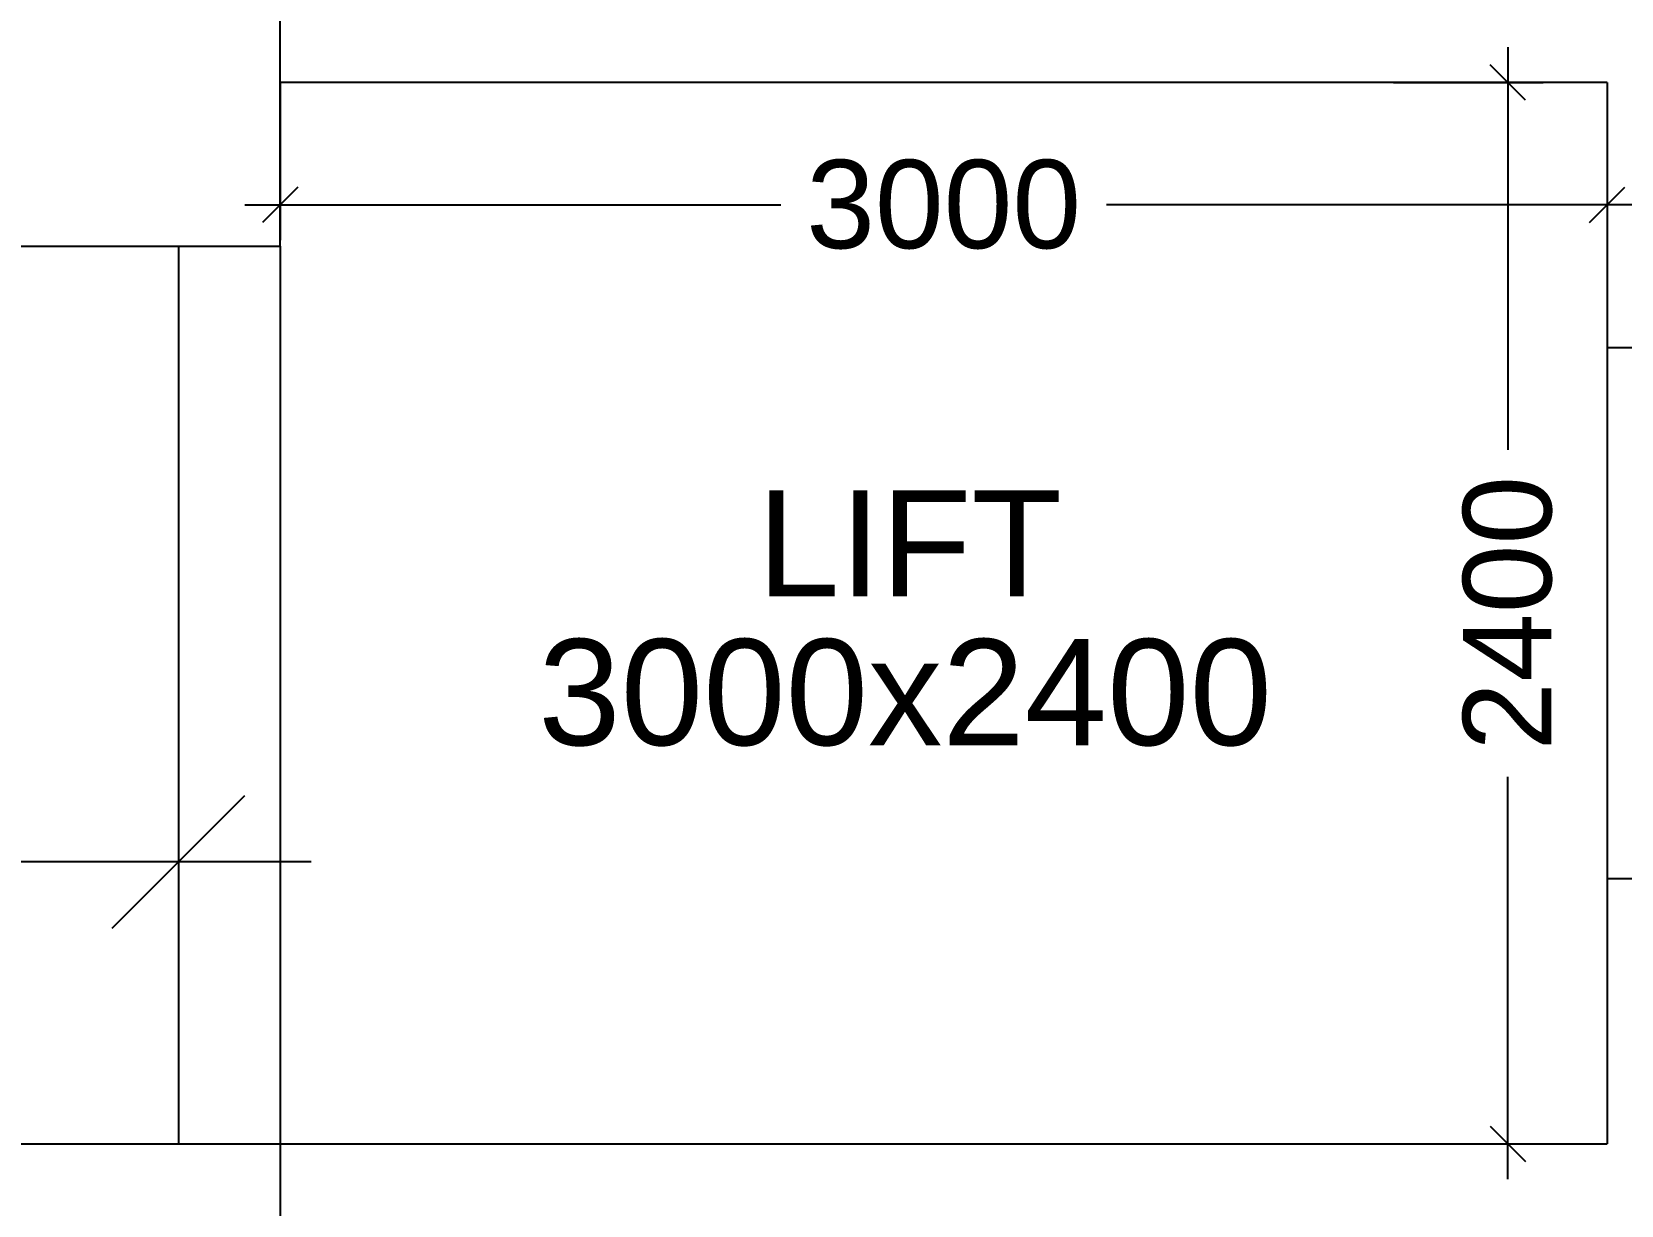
# Model space of a CAD drawing. Extents: x 6345096 to 6738923, y -6490958 to -6305885.
# Drawn here: x 6565034 to 6568627, y -6435957 to -6433304 of the extents above; entities that cross this region are included whole.
import ezdxf
from ezdxf.enums import TextEntityAlignment as Align

# ---------------------------------------------------------------- set-up
doc = ezdxf.new("R2010")
doc.units = 0
doc.header["$LTSCALE"] = 600
doc.header["$MEASUREMENT"] = 0
doc.header["$PDMODE"] = 35
doc.linetypes.add('HIDDEN', pattern=[0.375, 0.25, -0.125])
doc.layers.get('0').update_dxf_attribs({"linetype": 'CONTINUOUS'})
doc.layers.get('Defpoints').update_dxf_attribs({"linetype": 'CONTINUOUS'})
for name, color, linetype in [('DIMEN', 5, 'CONTINUOUS'), ('DOOR', 32, 'CONTINUOUS'), ('HS', 251, 'CONTINUOUS'), ('LA-column', 3, 'CONTINUOUS'), ('Room Dim', 1, 'CONTINUOUS'), ('TEXT', 6, 'CONTINUOUS'), ('Walls', 7, 'CONTINUOUS'), ('Working Dim', 5, 'CONTINUOUS')]:
    doc.layers.add(name, color=color, linetype=linetype)
doc.styles.add('ari', font='arial.ttf')
doc.styles.add('ARIAL', font='arial.ttf')
doc.styles.get("Standard").update_dxf_attribs({"font": 'romans.shx'})
doc.dimstyles.new('int. dim', dxfattribs={"dimtxt": 200, "dimasz": 80, "dimexe": 80, "dimexo": 0, "dimgap": 70, "dimtad": 0, "dimdec": 0, "dimzin": 12, "dimdsep": 46, "dimtxsty": 'ari', "dimblk": 'OBLIQUE', "dimcen": 2, "dimdle": 80, "dimclrd": 256, "dimclre": 256, "dimclrt": 6, "dimadec": 0, "dimazin": 0, "dimtfac": 1, "dimtdec": 0, "dimtix": 1, "dimtmove": 2, "dimatfit": 3, "dimfxl": 1, "dimtolj": 1, "dimtzin": 0, "dimlwd": -1, "dimlwe": -1, "dimarcsym": 0})
doc.dimstyles.new('STANDARD$0', dxfattribs={"dimscale": 0, "dimtxt": 150, "dimasz": 125, "dimexe": 0.75, "dimexo": 1, "dimgap": 25, "dimtad": 1, "dimdec": 0, "dimdsep": 46, "dimtxsty": 'Standard', "dimblk1": 'DOT', "dimblk2": 'DOT', "dimsah": 1, "dimcen": 2.5, "dimclrd": 1, "dimclre": 1, "dimclrt": 3, "dimadec": 0, "dimazin": 0, "dimtfac": 1, "dimtdec": 0, "dimtmove": 0, "dimatfit": 3, "dimldrblk": 'DOT', "dimfxl": 1, "dimtolj": 1, "dimtzin": 0, "dimarcsym": 0})

# ---------------------------------------------------------------- blocks, each defined once
blk = doc.blocks.new('_Oblique')
at = {"color": 0, "linetype": 'ByBlock', "lineweight": -2}
blk.add_line((-0.5, -0.5), (0.5, 0.5), dxfattribs=at)
blk = doc.blocks.new('*D916')
at = {"layer": 'Defpoints', "color": 0, "transparency": 16777216}
for p in [(6565595.4, -6433418.8, 5.1), (6568595.4, -6433418.8, 5.1), (6568595.4, -6433694.8)]:
    blk.add_point(p, dxfattribs=at)
at = {"layer": 'Working Dim', "transparency": 16777216}
for p, q in [((6565595.4, -6433418.8), (6565595.4, -6433774.8)), ((6568595.4, -6433418.8), (6568595.4, -6433774.8)), ((6565515.4, -6433694.8), (6566727.2, -6433694.8)), ((6568675.4, -6433694.8), (6567463.7, -6433694.8))]:
    blk.add_line(p, q, dxfattribs=at)
at = {"layer": 'Working Dim', "transparency": 16777216, "xscale": 80, "yscale": 80, "zscale": 80, "rotation": 180}
blk.add_blockref('_Oblique', (6565595.4, -6433694.8), dxfattribs=at)
at = {"layer": 'Working Dim', "transparency": 16777216, "xscale": 80, "yscale": 80, "zscale": 80}
blk.add_blockref('_Oblique', (6568595.4, -6433694.8), dxfattribs=at)
at = {"layer": 'Working Dim', "color": 6, "transparency": 16777216, "insert": (6567095.4, -6433694.8), "char_height": 200, "attachment_point": 5, "style": 'ari'}
blk.add_mtext('\\A1;3000', dxfattribs=at)
blk = doc.blocks.new('*D917')
at = {"layer": 'Defpoints', "color": 0, "transparency": 16777216}
for p in [(6568112.4, -6433418.8), (6568112.4, -6435818.8, 2.1), (6568370.9, -6435818.8)]:
    blk.add_point(p, dxfattribs=at)
at = {"layer": 'Working Dim', "transparency": 16777216}
for p, q in [((6568370.9, -6433338.8), (6568370.9, -6434248.8)), ((6568112.4, -6433418.8), (6568450.9, -6433418.8)), ((6568370.9, -6435898.8), (6568370.9, -6434988.8)), ((6568112.4, -6435818.8), (6568450.9, -6435818.8))]:
    blk.add_line(p, q, dxfattribs=at)
at = {"layer": 'Working Dim', "transparency": 16777216, "xscale": 80, "yscale": 80, "zscale": 80}
for p, rotation in [((6568370.9, -6433418.8), 90), ((6568370.9, -6435818.8), 270)]:
    blk.add_blockref('_Oblique', p, dxfattribs=dict(at, rotation=rotation))
at = {"layer": 'Working Dim', "color": 6, "transparency": 16777216, "insert": (6568370.9, -6434618.8), "char_height": 200, "attachment_point": 5, "rotation": 90, "style": 'ari'}
blk.add_mtext('\\A1;2400', dxfattribs=at)
blk = doc.blocks.new('*D1286')
at = {"layer": 'Defpoints', "color": 0, "transparency": 16777216}
for p in [(6548146.9, -6434886.3, 1.4), (6565365.4, -6434898.8), (6565365.4, -6435181.1)]:
    blk.add_point(p, dxfattribs=at)
at = {"layer": 'DIMEN', "color": 8, "transparency": 16777216}
for p, q in [((6548146.9, -6434886.3), (6548146.9, -6435481.1)), ((6565365.4, -6434898.8), (6565365.4, -6435481.1)), ((6547846.9, -6435181.1), (6555650.8, -6435181.1)), ((6565665.4, -6435181.1), (6557861.6, -6435181.1))]:
    blk.add_line(p, q, dxfattribs=at)
at = {"layer": 'DIMEN', "color": 8, "transparency": 16777216, "xscale": 300, "yscale": 300, "zscale": 300, "rotation": 180}
blk.add_blockref('_Oblique', (6548146.9, -6435181.1), dxfattribs=at)
at = {"layer": 'DIMEN', "color": 8, "transparency": 16777216, "xscale": 300, "yscale": 300, "zscale": 300}
blk.add_blockref('_Oblique', (6565365.4, -6435181.1), dxfattribs=at)
at = {"layer": 'DIMEN', "color": 7, "transparency": 16777216, "insert": (6556756.2, -6435181.1), "char_height": 500, "attachment_point": 5, "style": 'ari'}
blk.add_mtext('\\A1;17.22m', dxfattribs=at)
blk = doc.blocks.new('A$C2CD672AE')
at = {"layer": 'Walls', "color": 8, "linetype": 'HIDDEN'}
for p, q in [((38276.1, 23005.1), (35276.1, 23005.1)), ((38276.1, 23005.1), (38276.1, 20605.1)), ((35046.1, 22635), (35046.1, 20605.1)), ((35276.1, 22635), (35276.1, 20605.1)), ((35276.1, 20605.1), (38276.1, 20605.1))]:
    blk.add_line(p, q, dxfattribs=at)

msp = doc.modelspace()

# ---------------------------------------------------------------- linework, layer by layer
at = {"layer": 'DOOR', "linetype": 'Continuous', "elevation": 2.76}
msp.add_lwpolyline([(6568595.438, -6434018.797), (6568595.438, -6435218.797), (6568825.438, -6435218.797), (6568825.438, -6434018.797)], close=True, dxfattribs=at)
at = {"layer": 'LA-column', "color": 2}
for points, elevation in [([(6565595.528, -6433038.752), (6564845.528, -6433038.752), (6564845.528, -6433788.752), (6565595.528, -6433788.752)], 5.131), ([(6565595.528, -6433038.752), (6564845.528, -6433038.752), (6564845.528, -6433788.752), (6565595.528, -6433788.752)], 5.131), ([(6565595.528, -6436568.812), (6564845.528, -6436568.812), (6564845.528, -6435818.812), (6565595.528, -6435818.812)], 2.283)]:
    msp.add_lwpolyline(points, close=True, dxfattribs=dict(at, elevation=elevation))
at = {"layer": 'Walls', "linetype": 'Continuous'}
for p, q in [((6568595.438, -6433418.798), (6565595.438, -6433418.798)), ((6568595.438, -6433418.797), (6568595.438, -6435818.797)), ((6565365.438, -6433788.854), (6565365.438, -6435818.797)), ((6565595.438, -6433788.854), (6565595.438, -6435818.797)), ((6565595.438, -6435818.797), (6568595.438, -6435818.797))]:
    msp.add_line(p, q, dxfattribs=at)

# ---------------------------------------------------------------- block references
at = {"layer": 'HS'}
msp.add_blockref('A$C2CD672AE', (6530319.294, -6456423.902, 8.17), dxfattribs=at)

# ---------------------------------------------------------------- texts
at = {"layer": 'Room Dim', "style": 'ARIAL'}
msp.add_text('3000x2400', height=240, dxfattribs=at).set_placement((6567008.259, -6434917.058, 2.106), align=Align.CENTER)
at = {"layer": 'TEXT', "color": 7, "style": 'ARIAL'}
msp.add_text('LIFT', height=240, dxfattribs=at).set_placement((6567018.503, -6434580.54, 2.106), align=Align.CENTER)

# ---------------------------------------------------------------- dimensions: what is measured, and where the dimension line sits
at = {"layer": 'DIMEN'}
dim = msp.add_linear_dim(base=(6565365.438, -6435181.101), p1=(6548146.937, -6434886.256, 1.372), p2=(6565365.438, -6434898.807), dimstyle='STANDARD$0', override={"dimscale": 1, "dimtxt": 500, "dimasz": 300, "dimexe": 300, "dimexo": 0, "dimgap": 1, "dimtad": 0, "dimdec": 2, "dimlfac": 0.001, "dimzin": 0, "dimpost": 'm', "dimtxsty": 'ari', "dimblk1": 'Oblique', "dimblk2": 'Oblique', "dimcen": 0, "dimdle": 300, "dimclrd": 8, "dimclre": 8, "dimclrt": 7, "dimadec": 2, "dimtdec": 2, "dimtmove": 2, "dimfxl": 0.75, "dimfrac": 1, "dimlwd": 65535, "dimlwe": 65535}, dxfattribs=at)
dim.commit()
dim.dimension.update_dxf_attribs({"geometry": '*D1286', "text_midpoint": (6556756.187, -6435181.101)})
at = {"layer": 'Working Dim', "color": 6}
dim = msp.add_linear_dim(base=(6568370.912, -6435818.844), p1=(6568112.382, -6433418.798), p2=(6568112.382, -6435818.844, 2.092), angle=90, dimstyle='int. dim', override={"dimtxt": 200, "dimarcsym": 1}, dxfattribs=at)
dim.commit()
dim.dimension.update_dxf_attribs({"geometry": '*D917', "text_midpoint": (6568370.912, -6434618.821)})
dim = msp.add_linear_dim(base=(6568595.438, -6433694.793), p1=(6565595.438, -6433418.798, 5.131), p2=(6568595.438, -6433418.797, 5.131), dimstyle='int. dim', override={"dimtxt": 200, "dimarcsym": 1}, dxfattribs=at)
dim.commit()
dim.dimension.update_dxf_attribs({"geometry": '*D916', "text_midpoint": (6567095.438, -6433694.793)})

doc.saveas('drawing.dxf')
